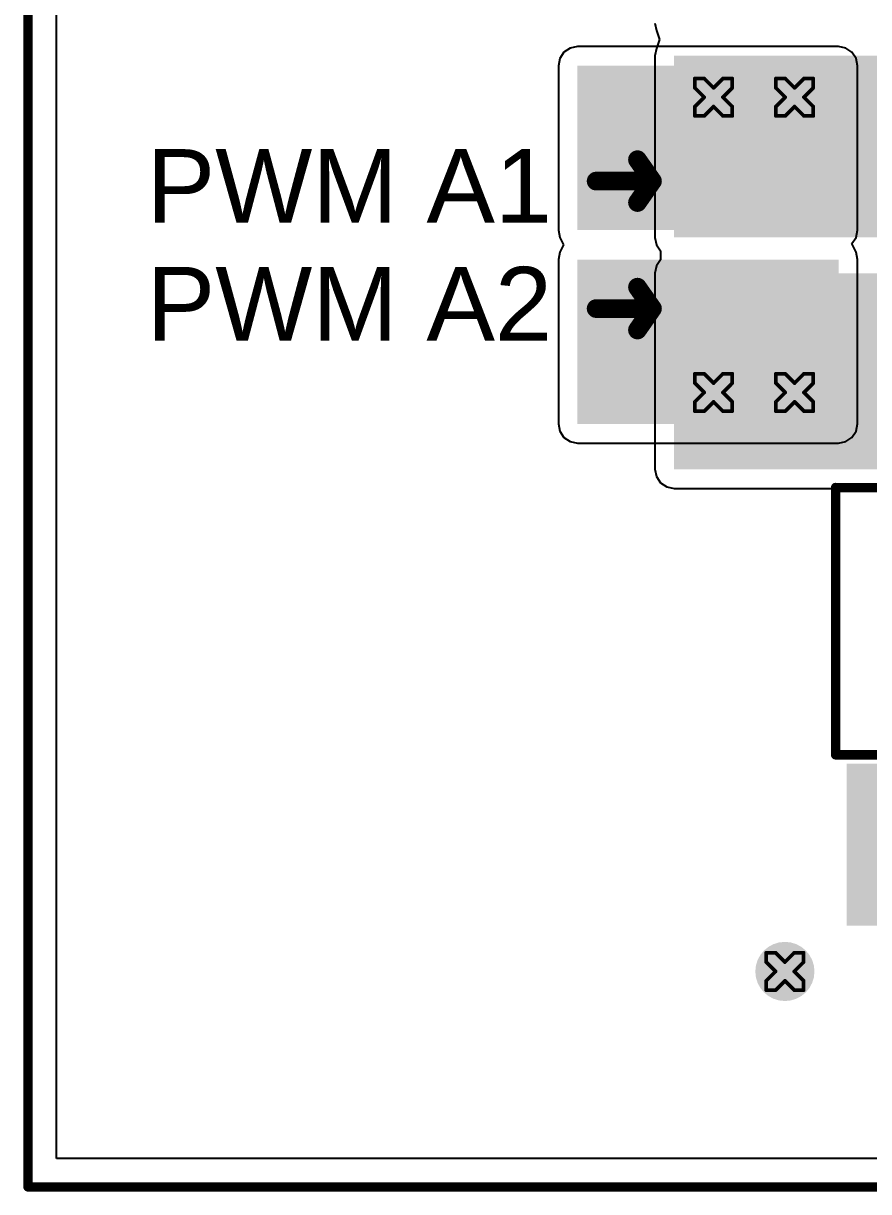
# Model space of a CAD drawing. Header units: inches. Extents: x -1 to 351, y 0 to 83.
# Drawn here: x -0.06 to 11.43, y -0.06 to 15.81 of the extents above; entities that cross this region are included whole.
import ezdxf

# ---------------------------------------------------------------- set-up
doc = ezdxf.new("R2010")
doc.units = ezdxf.units.IN
for name, color, linetype in [('Board Outline', 216, 'Continuous'), ('Bottom Layer', 5, 'Continuous'), ('Bottom Overlay', 54, 'Continuous'), ('Bottom Paste', 16, 'Continuous'), ('Bottom Solder', 6, 'Continuous'), ('Drill Drawing', 1, 'Continuous'), ('Top Layer', 1, 'Continuous'), ('Top Overlay', 2, 'Continuous'), ('Top Solder', 216, 'Continuous'), ('Via Holes', 16, 'Continuous')]:
    doc.layers.add(name, color=color, linetype=linetype)
doc.styles.add('Arial', font='', dxfattribs={"height": 0.2})
doc.styles.get('Arial').set_extended_font_data('Arial')

# ---------------------------------------------------------------- blocks, each defined once
blk = doc.blocks.new('SOT__223_B_46')
at = {"layer": 'Bottom Layer'}
for points in [[(-3.05, 4.05), (-1.55, 4.05), (-1.55, 2.05), (-3.05, 2.05)], [(-0.75, 4.05), (0.75, 4.05), (0.75, 2.05), (-0.75, 2.05)], [(1.55, 4.05), (3.05, 4.05), (3.05, 2.05), (1.55, 2.05)], [(-1.9, -2.05), (1.9, -2.05), (1.9, -4.05), (-1.9, -4.05)]]:
    blk.add_hatch(color=5, dxfattribs=at).paths.add_polyline_path(points)
at = {"layer": 'Bottom Paste'}
for points in [[(-3.05, 4.05), (-1.55, 4.05), (-1.55, 2.05), (-3.05, 2.05)], [(-0.75, 4.05), (0.75, 4.05), (0.75, 2.05), (-0.75, 2.05)], [(1.55, 4.05), (3.05, 4.05), (3.05, 2.05), (1.55, 2.05)], [(-1.9, -2.05), (1.9, -2.05), (1.9, -4.05), (-1.9, -4.05)]]:
    blk.add_hatch(color=16, dxfattribs=at).paths.add_polyline_path(points)
at = {"layer": 'Bottom Solder'}
for points in [[(-3.152, 4.152), (-1.448, 4.152), (-1.448, 1.948), (-3.152, 1.948)], [(-0.852, 4.152), (0.852, 4.152), (0.852, 1.948), (-0.852, 1.948)], [(1.448, 4.152), (3.152, 4.152), (3.152, 1.948), (1.448, 1.948)], [(-2.002, -1.948), (2.002, -1.948), (2.002, -4.152), (-2.002, -4.152)]]:
    blk.add_hatch(color=6, dxfattribs=at).paths.add_polyline_path(points)
at = {"layer": 'Bottom Overlay'}
for points in [[(-3.353, 3.2, 0.2, 0.2, 0), (-3.353, 2.946, 0.2, 0.2, 0)], [(-3.226, 3.073, 0.2, 0.2, 0), (-3.353, 3.2, 0.2, 0.2, 0)], [(-3.226, 3.073, 0.2, 0.2, 0), (-3.353, 2.946, 0.2, 0.2, 0)], [(-3.302, 1.829, 0.127, 0.127, 0), (-3.302, -1.803, 0.127, 0.127, 0)], [(3.302, 1.829, 0.127, 0.127, 0), (-3.302, 1.829, 0.127, 0.127, 0)], [(3.302, 1.829, 0.127, 0.127, 0), (3.302, -1.803, 0.127, 0.127, 0)], [(3.302, -1.803, 0.127, 0.127, 0), (-3.302, -1.803, 0.127, 0.127, 0)]]:
    blk.add_lwpolyline(points, format="xyseb", dxfattribs=at)
for points in [[(-3.403, 3.2, 0.1, 0.1, 1), (-3.303, 3.2, 0.1, 0.1, 1)], [(-3.403, 3.2, 0.1, 0.1, 1), (-3.303, 3.2, 0.1, 0.1, 1)], [(-3.403, 2.946, 0.1, 0.1, 1), (-3.303, 2.946, 0.1, 0.1, 1)], [(-3.403, 2.946, 0.1, 0.1, 1), (-3.303, 2.946, 0.1, 0.1, 1)], [(-3.276, 3.073, 0.1, 0.1, 1), (-3.176, 3.073, 0.1, 0.1, 1)], [(-3.276, 3.073, 0.1, 0.1, 1), (-3.176, 3.073, 0.1, 0.1, 1)], [(-3.334, 1.829, 0.0635, 0.0635, 1), (-3.27, 1.829, 0.0635, 0.0635, 1)], [(-3.334, 1.829, 0.0635, 0.0635, 1), (-3.27, 1.829, 0.0635, 0.0635, 1)], [(3.27, 1.829, 0.0635, 0.0635, 1), (3.334, 1.829, 0.0635, 0.0635, 1)], [(3.27, 1.829, 0.0635, 0.0635, 1), (3.334, 1.829, 0.0635, 0.0635, 1)], [(-3.334, -1.803, 0.0635, 0.0635, 1), (-3.27, -1.803, 0.0635, 0.0635, 1)], [(-3.334, -1.803, 0.0635, 0.0635, 1), (-3.27, -1.803, 0.0635, 0.0635, 1)], [(3.27, -1.803, 0.0635, 0.0635, 1), (3.334, -1.803, 0.0635, 0.0635, 1)], [(3.27, -1.803, 0.0635, 0.0635, 1), (3.334, -1.803, 0.0635, 0.0635, 1)]]:
    blk.add_lwpolyline(points, format="xyseb", close=True, dxfattribs=at)

msp = doc.modelspace()

# ---------------------------------------------------------------- hatches: boundary and pattern name
at = {"layer": 'Bottom Layer'}
for points in [[(8.78, 12.9), (19.859, 12.9), (19.859, 15.37), (8.78, 15.37)], [(8.78, 9.75), (16.178, 9.75), (16.178, 12.414), (8.78, 12.414)]]:
    msp.add_hatch(color=5, dxfattribs=at).paths.add_polyline_path(points)
h = msp.add_hatch(color=5, dxfattribs=at)
edge = h.paths.add_edge_path()
edge.add_arc((9.317, 14.806), 0.3, 0, 360)
h = msp.add_hatch(color=5, dxfattribs=at)
edge = h.paths.add_edge_path()
edge.add_arc((10.418, 14.806), 0.3, 0, 360)
h = msp.add_hatch(color=5, dxfattribs=at)
edge = h.paths.add_edge_path()
edge.add_arc((9.317, 10.794), 0.3, 0, 360)
h = msp.add_hatch(color=5, dxfattribs=at)
edge = h.paths.add_edge_path()
edge.add_arc((10.418, 10.794), 0.3, 0, 360)
h = msp.add_hatch(color=5, dxfattribs=at)
edge = h.paths.add_edge_path()
edge.add_arc((10.287, 2.928), 0.3, 0, 360)
at = {"layer": 'Bottom Solder'}
h = msp.add_hatch(color=6, dxfattribs=at)
edge = h.paths.add_edge_path()
edge.add_arc((9.317, 14.806), 0.402, 0, 360)
h = msp.add_hatch(color=6, dxfattribs=at)
edge = h.paths.add_edge_path()
edge.add_arc((10.418, 14.806), 0.402, 0, 360)
h = msp.add_hatch(color=6, dxfattribs=at)
edge = h.paths.add_edge_path()
edge.add_arc((9.317, 10.794), 0.402, 0, 360)
h = msp.add_hatch(color=6, dxfattribs=at)
edge = h.paths.add_edge_path()
edge.add_arc((10.418, 10.794), 0.402, 0, 360)
h = msp.add_hatch(color=6, dxfattribs=at)
edge = h.paths.add_edge_path()
edge.add_arc((10.287, 2.928), 0.402, 0, 360)
at = {"layer": 'Top Layer'}
for points in [[(7.468, 13), (11.016, 13), (11.016, 15.234), (7.468, 15.234)], [(7.468, 10.366), (11.016, 10.366), (11.016, 12.6), (7.468, 12.6)]]:
    msp.add_hatch(color=1, dxfattribs=at).paths.add_polyline_path(points)
h = msp.add_hatch(color=1, dxfattribs=at)
edge = h.paths.add_edge_path()
edge.add_arc((9.317, 14.806), 0.3, 0, 360)
h = msp.add_hatch(color=1, dxfattribs=at)
edge = h.paths.add_edge_path()
edge.add_arc((10.418, 14.806), 0.3, 0, 360)
h = msp.add_hatch(color=1, dxfattribs=at)
edge = h.paths.add_edge_path()
edge.add_arc((9.317, 10.794), 0.3, 0, 360)
h = msp.add_hatch(color=1, dxfattribs=at)
edge = h.paths.add_edge_path()
edge.add_arc((10.418, 10.794), 0.3, 0, 360)
h = msp.add_hatch(color=1, dxfattribs=at)
edge = h.paths.add_edge_path()
edge.add_arc((10.287, 2.928), 0.3, 0, 360)
at = {"layer": 'Top Solder'}
h = msp.add_hatch(color=216, dxfattribs=at)
edge = h.paths.add_edge_path()
edge.add_arc((9.317, 14.806), 0.402, 0, 360)
h = msp.add_hatch(color=216, dxfattribs=at)
edge = h.paths.add_edge_path()
edge.add_arc((10.418, 14.806), 0.402, 0, 360)
h = msp.add_hatch(color=216, dxfattribs=at)
edge = h.paths.add_edge_path()
edge.add_arc((9.317, 10.794), 0.402, 0, 360)
h = msp.add_hatch(color=216, dxfattribs=at)
edge = h.paths.add_edge_path()
edge.add_arc((10.418, 10.794), 0.402, 0, 360)
h = msp.add_hatch(color=216, dxfattribs=at)
edge = h.paths.add_edge_path()
edge.add_arc((10.287, 2.928), 0.402, 0, 360)
at = {"layer": 'Via Holes'}
h = msp.add_hatch(color=7, dxfattribs=at)
edge = h.paths.add_edge_path()
edge.add_arc((9.317, 14.806), 0.15, 0, 360)
h = msp.add_hatch(color=7, dxfattribs=at)
edge = h.paths.add_edge_path()
edge.add_arc((10.418, 14.806), 0.15, 0, 360)
h = msp.add_hatch(color=7, dxfattribs=at)
edge = h.paths.add_edge_path()
edge.add_arc((9.317, 10.794), 0.15, 0, 360)
h = msp.add_hatch(color=7, dxfattribs=at)
edge = h.paths.add_edge_path()
edge.add_arc((10.418, 10.794), 0.15, 0, 360)
h = msp.add_hatch(color=7, dxfattribs=at)
edge = h.paths.add_edge_path()
edge.add_arc((10.287, 2.928), 0.15, 0, 360)

# ---------------------------------------------------------------- linework, layer by layer
at = {"layer": 'Board Outline'}
for points in [[(0, 0, 0.127, 0.127, 0), (0, 32, 0.127, 0.127, 0)], [(0, 0, 0.127, 0.127, 0), (97.003, 0, 0.127, 0.127, 0)]]:
    msp.add_lwpolyline(points, format="xyseb", dxfattribs=at)
msp.add_lwpolyline([(-0.032, 0, 0.0635, 0.0635, 1), (0.032, 0, 0.0635, 0.0635, 1)], format="xyseb", close=True, dxfattribs=at)
msp.add_lwpolyline([(-0.032, 0, 0.0635, 0.0635, 1), (0.032, 0, 0.0635, 0.0635, 1)], format="xyseb", close=True, dxfattribs=at)
at = {"layer": 'Bottom Layer'}
for p, q in [((0.388, 0.388), (0.388, 28.202)), ((8.521, 15.812), (8.541, 15.713)), ((8.541, 15.713), (8.584, 15.591)), ((8.584, 15.591), (8.541, 15.469)), ((8.541, 15.469), (8.521, 15.37)), ((8.521, 15.37), (8.521, 12.9)), ((8.521, 12.9), (8.541, 12.801)), ((8.541, 12.801), (8.597, 12.717)), ((8.597, 12.717), (8.597, 12.597)), ((8.597, 12.597), (8.541, 12.513)), ((8.541, 12.513), (8.521, 12.414)), ((8.521, 12.414), (8.521, 9.75)), ((8.521, 9.75), (8.541, 9.651)), ((8.541, 9.651), (8.597, 9.567)), ((8.597, 9.567), (8.681, 9.511)), ((8.681, 9.511), (8.78, 9.491)), ((8.78, 9.491), (13.269, 9.491)), ((92.262, 0.388), (0.388, 0.388))]:
    msp.add_line(p, q, dxfattribs=at)
at = {"layer": 'Drill Drawing'}
for points in [[(9.063, 14.933, 0.0508, 0.0508, 0), (9.063, 15.06, 0.0508, 0.0508, 0)], [(9.063, 15.06, 0.0508, 0.0508, 0), (9.19, 15.06, 0.0508, 0.0508, 0)], [(9.19, 15.06, 0.0508, 0.0508, 0), (9.317, 14.933, 0.0508, 0.0508, 0)], [(9.317, 14.933, 0.0508, 0.0508, 0), (9.444, 15.06, 0.0508, 0.0508, 0)], [(9.444, 15.06, 0.0508, 0.0508, 0), (9.571, 15.06, 0.0508, 0.0508, 0)], [(9.571, 14.933, 0.0508, 0.0508, 0), (9.571, 15.06, 0.0508, 0.0508, 0)], [(10.164, 14.933, 0.0508, 0.0508, 0), (10.164, 15.06, 0.0508, 0.0508, 0)], [(10.164, 15.06, 0.0508, 0.0508, 0), (10.291, 15.06, 0.0508, 0.0508, 0)], [(10.291, 15.06, 0.0508, 0.0508, 0), (10.418, 14.933, 0.0508, 0.0508, 0)], [(10.418, 14.933, 0.0508, 0.0508, 0), (10.545, 15.06, 0.0508, 0.0508, 0)], [(10.545, 15.06, 0.0508, 0.0508, 0), (10.672, 15.06, 0.0508, 0.0508, 0)], [(10.672, 14.933, 0.0508, 0.0508, 0), (10.672, 15.06, 0.0508, 0.0508, 0)], [(9.063, 14.933, 0.0508, 0.0508, 0), (9.19, 14.806, 0.0508, 0.0508, 0)], [(9.444, 14.806, 0.0508, 0.0508, 0), (9.571, 14.933, 0.0508, 0.0508, 0)], [(10.164, 14.933, 0.0508, 0.0508, 0), (10.291, 14.806, 0.0508, 0.0508, 0)], [(10.545, 14.806, 0.0508, 0.0508, 0), (10.672, 14.933, 0.0508, 0.0508, 0)], [(9.063, 14.679, 0.0508, 0.0508, 0), (9.19, 14.806, 0.0508, 0.0508, 0)], [(9.444, 14.806, 0.0508, 0.0508, 0), (9.571, 14.679, 0.0508, 0.0508, 0)], [(10.164, 14.679, 0.0508, 0.0508, 0), (10.291, 14.806, 0.0508, 0.0508, 0)], [(10.545, 14.806, 0.0508, 0.0508, 0), (10.672, 14.679, 0.0508, 0.0508, 0)], [(9.063, 14.552, 0.0508, 0.0508, 0), (9.063, 14.679, 0.0508, 0.0508, 0)], [(9.19, 14.552, 0.0508, 0.0508, 0), (9.317, 14.679, 0.0508, 0.0508, 0)], [(9.317, 14.679, 0.0508, 0.0508, 0), (9.444, 14.552, 0.0508, 0.0508, 0)], [(9.571, 14.552, 0.0508, 0.0508, 0), (9.571, 14.679, 0.0508, 0.0508, 0)], [(10.164, 14.552, 0.0508, 0.0508, 0), (10.164, 14.679, 0.0508, 0.0508, 0)], [(10.291, 14.552, 0.0508, 0.0508, 0), (10.418, 14.679, 0.0508, 0.0508, 0)], [(10.418, 14.679, 0.0508, 0.0508, 0), (10.545, 14.552, 0.0508, 0.0508, 0)], [(10.672, 14.552, 0.0508, 0.0508, 0), (10.672, 14.679, 0.0508, 0.0508, 0)], [(9.063, 14.552, 0.0508, 0.0508, 0), (9.19, 14.552, 0.0508, 0.0508, 0)], [(9.444, 14.552, 0.0508, 0.0508, 0), (9.571, 14.552, 0.0508, 0.0508, 0)], [(10.164, 14.552, 0.0508, 0.0508, 0), (10.291, 14.552, 0.0508, 0.0508, 0)], [(10.545, 14.552, 0.0508, 0.0508, 0), (10.672, 14.552, 0.0508, 0.0508, 0)], [(9.063, 10.921, 0.0508, 0.0508, 0), (9.063, 11.048, 0.0508, 0.0508, 0)], [(9.063, 11.048, 0.0508, 0.0508, 0), (9.19, 11.048, 0.0508, 0.0508, 0)], [(9.19, 11.048, 0.0508, 0.0508, 0), (9.317, 10.921, 0.0508, 0.0508, 0)], [(9.317, 10.921, 0.0508, 0.0508, 0), (9.444, 11.048, 0.0508, 0.0508, 0)], [(9.444, 11.048, 0.0508, 0.0508, 0), (9.571, 11.048, 0.0508, 0.0508, 0)], [(9.571, 10.921, 0.0508, 0.0508, 0), (9.571, 11.048, 0.0508, 0.0508, 0)], [(10.164, 10.921, 0.0508, 0.0508, 0), (10.164, 11.048, 0.0508, 0.0508, 0)], [(10.164, 11.048, 0.0508, 0.0508, 0), (10.291, 11.048, 0.0508, 0.0508, 0)], [(10.291, 11.048, 0.0508, 0.0508, 0), (10.418, 10.921, 0.0508, 0.0508, 0)], [(10.418, 10.921, 0.0508, 0.0508, 0), (10.545, 11.048, 0.0508, 0.0508, 0)], [(10.545, 11.048, 0.0508, 0.0508, 0), (10.672, 11.048, 0.0508, 0.0508, 0)], [(10.672, 10.921, 0.0508, 0.0508, 0), (10.672, 11.048, 0.0508, 0.0508, 0)], [(9.063, 10.921, 0.0508, 0.0508, 0), (9.19, 10.794, 0.0508, 0.0508, 0)], [(9.063, 10.667, 0.0508, 0.0508, 0), (9.19, 10.794, 0.0508, 0.0508, 0)], [(9.444, 10.794, 0.0508, 0.0508, 0), (9.571, 10.921, 0.0508, 0.0508, 0)], [(9.444, 10.794, 0.0508, 0.0508, 0), (9.571, 10.667, 0.0508, 0.0508, 0)], [(10.164, 10.921, 0.0508, 0.0508, 0), (10.291, 10.794, 0.0508, 0.0508, 0)], [(10.164, 10.667, 0.0508, 0.0508, 0), (10.291, 10.794, 0.0508, 0.0508, 0)], [(10.545, 10.794, 0.0508, 0.0508, 0), (10.672, 10.921, 0.0508, 0.0508, 0)], [(10.545, 10.794, 0.0508, 0.0508, 0), (10.672, 10.667, 0.0508, 0.0508, 0)], [(9.063, 10.54, 0.0508, 0.0508, 0), (9.063, 10.667, 0.0508, 0.0508, 0)], [(9.19, 10.54, 0.0508, 0.0508, 0), (9.317, 10.667, 0.0508, 0.0508, 0)], [(9.317, 10.667, 0.0508, 0.0508, 0), (9.444, 10.54, 0.0508, 0.0508, 0)], [(9.571, 10.54, 0.0508, 0.0508, 0), (9.571, 10.667, 0.0508, 0.0508, 0)], [(10.164, 10.54, 0.0508, 0.0508, 0), (10.164, 10.667, 0.0508, 0.0508, 0)], [(10.291, 10.54, 0.0508, 0.0508, 0), (10.418, 10.667, 0.0508, 0.0508, 0)], [(10.418, 10.667, 0.0508, 0.0508, 0), (10.545, 10.54, 0.0508, 0.0508, 0)], [(10.672, 10.54, 0.0508, 0.0508, 0), (10.672, 10.667, 0.0508, 0.0508, 0)], [(9.063, 10.54, 0.0508, 0.0508, 0), (9.19, 10.54, 0.0508, 0.0508, 0)], [(9.444, 10.54, 0.0508, 0.0508, 0), (9.571, 10.54, 0.0508, 0.0508, 0)], [(10.164, 10.54, 0.0508, 0.0508, 0), (10.291, 10.54, 0.0508, 0.0508, 0)], [(10.545, 10.54, 0.0508, 0.0508, 0), (10.672, 10.54, 0.0508, 0.0508, 0)], [(10.033, 3.055, 0.0508, 0.0508, 0), (10.033, 3.182, 0.0508, 0.0508, 0)], [(10.033, 3.182, 0.0508, 0.0508, 0), (10.16, 3.182, 0.0508, 0.0508, 0)], [(10.16, 3.182, 0.0508, 0.0508, 0), (10.287, 3.055, 0.0508, 0.0508, 0)], [(10.287, 3.055, 0.0508, 0.0508, 0), (10.414, 3.182, 0.0508, 0.0508, 0)], [(10.414, 3.182, 0.0508, 0.0508, 0), (10.541, 3.182, 0.0508, 0.0508, 0)], [(10.541, 3.055, 0.0508, 0.0508, 0), (10.541, 3.182, 0.0508, 0.0508, 0)], [(10.033, 3.055, 0.0508, 0.0508, 0), (10.16, 2.928, 0.0508, 0.0508, 0)], [(10.414, 2.928, 0.0508, 0.0508, 0), (10.541, 3.055, 0.0508, 0.0508, 0)], [(10.033, 2.801, 0.0508, 0.0508, 0), (10.16, 2.928, 0.0508, 0.0508, 0)], [(10.414, 2.928, 0.0508, 0.0508, 0), (10.541, 2.801, 0.0508, 0.0508, 0)], [(10.033, 2.674, 0.0508, 0.0508, 0), (10.033, 2.801, 0.0508, 0.0508, 0)], [(10.033, 2.674, 0.0508, 0.0508, 0), (10.16, 2.674, 0.0508, 0.0508, 0)], [(10.16, 2.674, 0.0508, 0.0508, 0), (10.287, 2.801, 0.0508, 0.0508, 0)], [(10.287, 2.801, 0.0508, 0.0508, 0), (10.414, 2.674, 0.0508, 0.0508, 0)], [(10.414, 2.674, 0.0508, 0.0508, 0), (10.541, 2.674, 0.0508, 0.0508, 0)], [(10.541, 2.674, 0.0508, 0.0508, 0), (10.541, 2.801, 0.0508, 0.0508, 0)]]:
    msp.add_lwpolyline(points, format="xyseb", dxfattribs=at)
for points in [[(9.05, 15.06, 0.0254, 0.0254, 1), (9.076, 15.06, 0.0254, 0.0254, 1)], [(9.05, 15.06, 0.0254, 0.0254, 1), (9.076, 15.06, 0.0254, 0.0254, 1)], [(9.177, 15.06, 0.0254, 0.0254, 1), (9.203, 15.06, 0.0254, 0.0254, 1)], [(9.177, 15.06, 0.0254, 0.0254, 1), (9.203, 15.06, 0.0254, 0.0254, 1)], [(9.431, 15.06, 0.0254, 0.0254, 1), (9.457, 15.06, 0.0254, 0.0254, 1)], [(9.431, 15.06, 0.0254, 0.0254, 1), (9.457, 15.06, 0.0254, 0.0254, 1)], [(9.558, 15.06, 0.0254, 0.0254, 1), (9.584, 15.06, 0.0254, 0.0254, 1)], [(9.558, 15.06, 0.0254, 0.0254, 1), (9.584, 15.06, 0.0254, 0.0254, 1)], [(10.151, 15.06, 0.0254, 0.0254, 1), (10.177, 15.06, 0.0254, 0.0254, 1)], [(10.151, 15.06, 0.0254, 0.0254, 1), (10.177, 15.06, 0.0254, 0.0254, 1)], [(10.278, 15.06, 0.0254, 0.0254, 1), (10.304, 15.06, 0.0254, 0.0254, 1)], [(10.278, 15.06, 0.0254, 0.0254, 1), (10.304, 15.06, 0.0254, 0.0254, 1)], [(10.532, 15.06, 0.0254, 0.0254, 1), (10.558, 15.06, 0.0254, 0.0254, 1)], [(10.532, 15.06, 0.0254, 0.0254, 1), (10.558, 15.06, 0.0254, 0.0254, 1)], [(10.659, 15.06, 0.0254, 0.0254, 1), (10.685, 15.06, 0.0254, 0.0254, 1)], [(10.659, 15.06, 0.0254, 0.0254, 1), (10.685, 15.06, 0.0254, 0.0254, 1)], [(9.05, 14.933, 0.0254, 0.0254, 1), (9.076, 14.933, 0.0254, 0.0254, 1)], [(9.05, 14.933, 0.0254, 0.0254, 1), (9.076, 14.933, 0.0254, 0.0254, 1)], [(9.304, 14.933, 0.0254, 0.0254, 1), (9.33, 14.933, 0.0254, 0.0254, 1)], [(9.304, 14.933, 0.0254, 0.0254, 1), (9.33, 14.933, 0.0254, 0.0254, 1)], [(9.558, 14.933, 0.0254, 0.0254, 1), (9.584, 14.933, 0.0254, 0.0254, 1)], [(9.558, 14.933, 0.0254, 0.0254, 1), (9.584, 14.933, 0.0254, 0.0254, 1)], [(10.151, 14.933, 0.0254, 0.0254, 1), (10.177, 14.933, 0.0254, 0.0254, 1)], [(10.151, 14.933, 0.0254, 0.0254, 1), (10.177, 14.933, 0.0254, 0.0254, 1)], [(10.405, 14.933, 0.0254, 0.0254, 1), (10.431, 14.933, 0.0254, 0.0254, 1)], [(10.405, 14.933, 0.0254, 0.0254, 1), (10.431, 14.933, 0.0254, 0.0254, 1)], [(10.659, 14.933, 0.0254, 0.0254, 1), (10.685, 14.933, 0.0254, 0.0254, 1)], [(10.659, 14.933, 0.0254, 0.0254, 1), (10.685, 14.933, 0.0254, 0.0254, 1)], [(9.177, 14.806, 0.0254, 0.0254, 1), (9.203, 14.806, 0.0254, 0.0254, 1)], [(9.177, 14.806, 0.0254, 0.0254, 1), (9.203, 14.806, 0.0254, 0.0254, 1)], [(9.431, 14.806, 0.0254, 0.0254, 1), (9.457, 14.806, 0.0254, 0.0254, 1)], [(9.431, 14.806, 0.0254, 0.0254, 1), (9.457, 14.806, 0.0254, 0.0254, 1)], [(10.278, 14.806, 0.0254, 0.0254, 1), (10.304, 14.806, 0.0254, 0.0254, 1)], [(10.278, 14.806, 0.0254, 0.0254, 1), (10.304, 14.806, 0.0254, 0.0254, 1)], [(10.532, 14.806, 0.0254, 0.0254, 1), (10.558, 14.806, 0.0254, 0.0254, 1)], [(10.532, 14.806, 0.0254, 0.0254, 1), (10.558, 14.806, 0.0254, 0.0254, 1)], [(9.05, 14.679, 0.0254, 0.0254, 1), (9.076, 14.679, 0.0254, 0.0254, 1)], [(9.05, 14.679, 0.0254, 0.0254, 1), (9.076, 14.679, 0.0254, 0.0254, 1)], [(9.304, 14.679, 0.0254, 0.0254, 1), (9.33, 14.679, 0.0254, 0.0254, 1)], [(9.304, 14.679, 0.0254, 0.0254, 1), (9.33, 14.679, 0.0254, 0.0254, 1)], [(9.558, 14.679, 0.0254, 0.0254, 1), (9.584, 14.679, 0.0254, 0.0254, 1)], [(9.558, 14.679, 0.0254, 0.0254, 1), (9.584, 14.679, 0.0254, 0.0254, 1)], [(10.151, 14.679, 0.0254, 0.0254, 1), (10.177, 14.679, 0.0254, 0.0254, 1)], [(10.151, 14.679, 0.0254, 0.0254, 1), (10.177, 14.679, 0.0254, 0.0254, 1)], [(10.405, 14.679, 0.0254, 0.0254, 1), (10.431, 14.679, 0.0254, 0.0254, 1)], [(10.405, 14.679, 0.0254, 0.0254, 1), (10.431, 14.679, 0.0254, 0.0254, 1)], [(10.659, 14.679, 0.0254, 0.0254, 1), (10.685, 14.679, 0.0254, 0.0254, 1)], [(10.659, 14.679, 0.0254, 0.0254, 1), (10.685, 14.679, 0.0254, 0.0254, 1)], [(9.05, 14.552, 0.0254, 0.0254, 1), (9.076, 14.552, 0.0254, 0.0254, 1)], [(9.05, 14.552, 0.0254, 0.0254, 1), (9.076, 14.552, 0.0254, 0.0254, 1)], [(9.177, 14.552, 0.0254, 0.0254, 1), (9.203, 14.552, 0.0254, 0.0254, 1)], [(9.177, 14.552, 0.0254, 0.0254, 1), (9.203, 14.552, 0.0254, 0.0254, 1)], [(9.431, 14.552, 0.0254, 0.0254, 1), (9.457, 14.552, 0.0254, 0.0254, 1)], [(9.431, 14.552, 0.0254, 0.0254, 1), (9.457, 14.552, 0.0254, 0.0254, 1)], [(9.558, 14.552, 0.0254, 0.0254, 1), (9.584, 14.552, 0.0254, 0.0254, 1)], [(9.558, 14.552, 0.0254, 0.0254, 1), (9.584, 14.552, 0.0254, 0.0254, 1)], [(10.151, 14.552, 0.0254, 0.0254, 1), (10.177, 14.552, 0.0254, 0.0254, 1)], [(10.151, 14.552, 0.0254, 0.0254, 1), (10.177, 14.552, 0.0254, 0.0254, 1)], [(10.278, 14.552, 0.0254, 0.0254, 1), (10.304, 14.552, 0.0254, 0.0254, 1)], [(10.278, 14.552, 0.0254, 0.0254, 1), (10.304, 14.552, 0.0254, 0.0254, 1)], [(10.532, 14.552, 0.0254, 0.0254, 1), (10.558, 14.552, 0.0254, 0.0254, 1)], [(10.532, 14.552, 0.0254, 0.0254, 1), (10.558, 14.552, 0.0254, 0.0254, 1)], [(10.659, 14.552, 0.0254, 0.0254, 1), (10.685, 14.552, 0.0254, 0.0254, 1)], [(10.659, 14.552, 0.0254, 0.0254, 1), (10.685, 14.552, 0.0254, 0.0254, 1)], [(9.05, 11.048, 0.0254, 0.0254, 1), (9.076, 11.048, 0.0254, 0.0254, 1)], [(9.05, 11.048, 0.0254, 0.0254, 1), (9.076, 11.048, 0.0254, 0.0254, 1)], [(9.177, 11.048, 0.0254, 0.0254, 1), (9.203, 11.048, 0.0254, 0.0254, 1)], [(9.177, 11.048, 0.0254, 0.0254, 1), (9.203, 11.048, 0.0254, 0.0254, 1)], [(9.431, 11.048, 0.0254, 0.0254, 1), (9.457, 11.048, 0.0254, 0.0254, 1)], [(9.431, 11.048, 0.0254, 0.0254, 1), (9.457, 11.048, 0.0254, 0.0254, 1)], [(9.558, 11.048, 0.0254, 0.0254, 1), (9.584, 11.048, 0.0254, 0.0254, 1)], [(9.558, 11.048, 0.0254, 0.0254, 1), (9.584, 11.048, 0.0254, 0.0254, 1)], [(10.151, 11.048, 0.0254, 0.0254, 1), (10.177, 11.048, 0.0254, 0.0254, 1)], [(10.151, 11.048, 0.0254, 0.0254, 1), (10.177, 11.048, 0.0254, 0.0254, 1)], [(10.278, 11.048, 0.0254, 0.0254, 1), (10.304, 11.048, 0.0254, 0.0254, 1)], [(10.278, 11.048, 0.0254, 0.0254, 1), (10.304, 11.048, 0.0254, 0.0254, 1)], [(10.532, 11.048, 0.0254, 0.0254, 1), (10.558, 11.048, 0.0254, 0.0254, 1)], [(10.532, 11.048, 0.0254, 0.0254, 1), (10.558, 11.048, 0.0254, 0.0254, 1)], [(10.659, 11.048, 0.0254, 0.0254, 1), (10.685, 11.048, 0.0254, 0.0254, 1)], [(10.659, 11.048, 0.0254, 0.0254, 1), (10.685, 11.048, 0.0254, 0.0254, 1)], [(9.05, 10.921, 0.0254, 0.0254, 1), (9.076, 10.921, 0.0254, 0.0254, 1)], [(9.05, 10.921, 0.0254, 0.0254, 1), (9.076, 10.921, 0.0254, 0.0254, 1)], [(9.177, 10.794, 0.0254, 0.0254, 1), (9.203, 10.794, 0.0254, 0.0254, 1)], [(9.177, 10.794, 0.0254, 0.0254, 1), (9.203, 10.794, 0.0254, 0.0254, 1)], [(9.304, 10.921, 0.0254, 0.0254, 1), (9.33, 10.921, 0.0254, 0.0254, 1)], [(9.304, 10.921, 0.0254, 0.0254, 1), (9.33, 10.921, 0.0254, 0.0254, 1)], [(9.431, 10.794, 0.0254, 0.0254, 1), (9.457, 10.794, 0.0254, 0.0254, 1)], [(9.431, 10.794, 0.0254, 0.0254, 1), (9.457, 10.794, 0.0254, 0.0254, 1)], [(9.558, 10.921, 0.0254, 0.0254, 1), (9.584, 10.921, 0.0254, 0.0254, 1)], [(9.558, 10.921, 0.0254, 0.0254, 1), (9.584, 10.921, 0.0254, 0.0254, 1)], [(10.151, 10.921, 0.0254, 0.0254, 1), (10.177, 10.921, 0.0254, 0.0254, 1)], [(10.151, 10.921, 0.0254, 0.0254, 1), (10.177, 10.921, 0.0254, 0.0254, 1)], [(10.278, 10.794, 0.0254, 0.0254, 1), (10.304, 10.794, 0.0254, 0.0254, 1)], [(10.278, 10.794, 0.0254, 0.0254, 1), (10.304, 10.794, 0.0254, 0.0254, 1)], [(10.405, 10.921, 0.0254, 0.0254, 1), (10.431, 10.921, 0.0254, 0.0254, 1)], [(10.405, 10.921, 0.0254, 0.0254, 1), (10.431, 10.921, 0.0254, 0.0254, 1)], [(10.532, 10.794, 0.0254, 0.0254, 1), (10.558, 10.794, 0.0254, 0.0254, 1)], [(10.532, 10.794, 0.0254, 0.0254, 1), (10.558, 10.794, 0.0254, 0.0254, 1)], [(10.659, 10.921, 0.0254, 0.0254, 1), (10.685, 10.921, 0.0254, 0.0254, 1)], [(10.659, 10.921, 0.0254, 0.0254, 1), (10.685, 10.921, 0.0254, 0.0254, 1)], [(9.05, 10.667, 0.0254, 0.0254, 1), (9.076, 10.667, 0.0254, 0.0254, 1)], [(9.05, 10.667, 0.0254, 0.0254, 1), (9.076, 10.667, 0.0254, 0.0254, 1)], [(9.304, 10.667, 0.0254, 0.0254, 1), (9.33, 10.667, 0.0254, 0.0254, 1)], [(9.304, 10.667, 0.0254, 0.0254, 1), (9.33, 10.667, 0.0254, 0.0254, 1)], [(9.558, 10.667, 0.0254, 0.0254, 1), (9.584, 10.667, 0.0254, 0.0254, 1)], [(9.558, 10.667, 0.0254, 0.0254, 1), (9.584, 10.667, 0.0254, 0.0254, 1)], [(10.151, 10.667, 0.0254, 0.0254, 1), (10.177, 10.667, 0.0254, 0.0254, 1)], [(10.151, 10.667, 0.0254, 0.0254, 1), (10.177, 10.667, 0.0254, 0.0254, 1)], [(10.405, 10.667, 0.0254, 0.0254, 1), (10.431, 10.667, 0.0254, 0.0254, 1)], [(10.405, 10.667, 0.0254, 0.0254, 1), (10.431, 10.667, 0.0254, 0.0254, 1)], [(10.659, 10.667, 0.0254, 0.0254, 1), (10.685, 10.667, 0.0254, 0.0254, 1)], [(10.659, 10.667, 0.0254, 0.0254, 1), (10.685, 10.667, 0.0254, 0.0254, 1)], [(9.05, 10.54, 0.0254, 0.0254, 1), (9.076, 10.54, 0.0254, 0.0254, 1)], [(9.05, 10.54, 0.0254, 0.0254, 1), (9.076, 10.54, 0.0254, 0.0254, 1)], [(9.177, 10.54, 0.0254, 0.0254, 1), (9.203, 10.54, 0.0254, 0.0254, 1)], [(9.177, 10.54, 0.0254, 0.0254, 1), (9.203, 10.54, 0.0254, 0.0254, 1)], [(9.431, 10.54, 0.0254, 0.0254, 1), (9.457, 10.54, 0.0254, 0.0254, 1)], [(9.431, 10.54, 0.0254, 0.0254, 1), (9.457, 10.54, 0.0254, 0.0254, 1)], [(9.558, 10.54, 0.0254, 0.0254, 1), (9.584, 10.54, 0.0254, 0.0254, 1)], [(9.558, 10.54, 0.0254, 0.0254, 1), (9.584, 10.54, 0.0254, 0.0254, 1)], [(10.151, 10.54, 0.0254, 0.0254, 1), (10.177, 10.54, 0.0254, 0.0254, 1)], [(10.151, 10.54, 0.0254, 0.0254, 1), (10.177, 10.54, 0.0254, 0.0254, 1)], [(10.278, 10.54, 0.0254, 0.0254, 1), (10.304, 10.54, 0.0254, 0.0254, 1)], [(10.278, 10.54, 0.0254, 0.0254, 1), (10.304, 10.54, 0.0254, 0.0254, 1)], [(10.532, 10.54, 0.0254, 0.0254, 1), (10.558, 10.54, 0.0254, 0.0254, 1)], [(10.532, 10.54, 0.0254, 0.0254, 1), (10.558, 10.54, 0.0254, 0.0254, 1)], [(10.659, 10.54, 0.0254, 0.0254, 1), (10.685, 10.54, 0.0254, 0.0254, 1)], [(10.659, 10.54, 0.0254, 0.0254, 1), (10.685, 10.54, 0.0254, 0.0254, 1)], [(10.02, 3.182, 0.0254, 0.0254, 1), (10.046, 3.182, 0.0254, 0.0254, 1)], [(10.02, 3.182, 0.0254, 0.0254, 1), (10.046, 3.182, 0.0254, 0.0254, 1)], [(10.147, 3.182, 0.0254, 0.0254, 1), (10.173, 3.182, 0.0254, 0.0254, 1)], [(10.147, 3.182, 0.0254, 0.0254, 1), (10.173, 3.182, 0.0254, 0.0254, 1)], [(10.401, 3.182, 0.0254, 0.0254, 1), (10.427, 3.182, 0.0254, 0.0254, 1)], [(10.401, 3.182, 0.0254, 0.0254, 1), (10.427, 3.182, 0.0254, 0.0254, 1)], [(10.528, 3.182, 0.0254, 0.0254, 1), (10.554, 3.182, 0.0254, 0.0254, 1)], [(10.528, 3.182, 0.0254, 0.0254, 1), (10.554, 3.182, 0.0254, 0.0254, 1)], [(10.02, 3.055, 0.0254, 0.0254, 1), (10.046, 3.055, 0.0254, 0.0254, 1)], [(10.02, 3.055, 0.0254, 0.0254, 1), (10.046, 3.055, 0.0254, 0.0254, 1)], [(10.274, 3.055, 0.0254, 0.0254, 1), (10.3, 3.055, 0.0254, 0.0254, 1)], [(10.274, 3.055, 0.0254, 0.0254, 1), (10.3, 3.055, 0.0254, 0.0254, 1)], [(10.528, 3.055, 0.0254, 0.0254, 1), (10.554, 3.055, 0.0254, 0.0254, 1)], [(10.528, 3.055, 0.0254, 0.0254, 1), (10.554, 3.055, 0.0254, 0.0254, 1)], [(10.147, 2.928, 0.0254, 0.0254, 1), (10.173, 2.928, 0.0254, 0.0254, 1)], [(10.147, 2.928, 0.0254, 0.0254, 1), (10.173, 2.928, 0.0254, 0.0254, 1)], [(10.401, 2.928, 0.0254, 0.0254, 1), (10.427, 2.928, 0.0254, 0.0254, 1)], [(10.401, 2.928, 0.0254, 0.0254, 1), (10.427, 2.928, 0.0254, 0.0254, 1)], [(10.02, 2.801, 0.0254, 0.0254, 1), (10.046, 2.801, 0.0254, 0.0254, 1)], [(10.02, 2.801, 0.0254, 0.0254, 1), (10.046, 2.801, 0.0254, 0.0254, 1)], [(10.02, 2.674, 0.0254, 0.0254, 1), (10.046, 2.674, 0.0254, 0.0254, 1)], [(10.02, 2.674, 0.0254, 0.0254, 1), (10.046, 2.674, 0.0254, 0.0254, 1)], [(10.147, 2.674, 0.0254, 0.0254, 1), (10.173, 2.674, 0.0254, 0.0254, 1)], [(10.147, 2.674, 0.0254, 0.0254, 1), (10.173, 2.674, 0.0254, 0.0254, 1)], [(10.274, 2.801, 0.0254, 0.0254, 1), (10.3, 2.801, 0.0254, 0.0254, 1)], [(10.274, 2.801, 0.0254, 0.0254, 1), (10.3, 2.801, 0.0254, 0.0254, 1)], [(10.401, 2.674, 0.0254, 0.0254, 1), (10.427, 2.674, 0.0254, 0.0254, 1)], [(10.401, 2.674, 0.0254, 0.0254, 1), (10.427, 2.674, 0.0254, 0.0254, 1)], [(10.528, 2.801, 0.0254, 0.0254, 1), (10.554, 2.801, 0.0254, 0.0254, 1)], [(10.528, 2.801, 0.0254, 0.0254, 1), (10.554, 2.801, 0.0254, 0.0254, 1)], [(10.528, 2.674, 0.0254, 0.0254, 1), (10.554, 2.674, 0.0254, 0.0254, 1)], [(10.528, 2.674, 0.0254, 0.0254, 1), (10.554, 2.674, 0.0254, 0.0254, 1)]]:
    msp.add_lwpolyline(points, format="xyseb", close=True, dxfattribs=at)
at = {"layer": 'Top Layer'}
for p, q in [((0.388, 0.388), (0.388, 28.345)), ((7.284, 15.417), (7.228, 15.333)), ((7.368, 15.473), (7.284, 15.417)), ((7.468, 15.493), (7.368, 15.473)), ((11.016, 15.493), (7.468, 15.493)), ((11.115, 15.473), (11.016, 15.493)), ((11.199, 15.417), (11.115, 15.473)), ((11.255, 15.333), (11.199, 15.417)), ((7.228, 15.333), (7.209, 15.234)), ((11.275, 15.234), (11.255, 15.333)), ((7.209, 15.234), (7.209, 13)), ((11.275, 13), (11.275, 15.234)), ((7.209, 13), (7.228, 12.901)), ((7.228, 12.901), (7.276, 12.8)), ((11.199, 12.817), (11.255, 12.901)), ((11.255, 12.901), (11.275, 13)), ((7.228, 12.699), (7.209, 12.6)), ((7.276, 12.8), (7.228, 12.699)), ((11.255, 12.699), (11.199, 12.817)), ((11.275, 12.6), (11.255, 12.699)), ((7.209, 12.6), (7.209, 10.366)), ((11.275, 10.366), (11.275, 12.6)), ((7.209, 10.366), (7.228, 10.267)), ((11.255, 10.267), (11.275, 10.366)), ((7.228, 10.267), (7.284, 10.183)), ((7.284, 10.183), (7.368, 10.127)), ((11.115, 10.127), (11.199, 10.183)), ((11.199, 10.183), (11.255, 10.267)), ((7.368, 10.127), (7.468, 10.107)), ((7.468, 10.107), (11.016, 10.107)), ((11.016, 10.107), (11.115, 10.127)), ((92.207, 0.388), (0.388, 0.388))]:
    msp.add_line(p, q, dxfattribs=at)
at = {"layer": 'Top Overlay'}
for points in [[(8.283, 13.957, 0.254, 0.254, 0), (8.487, 13.666, 0.254, 0.254, 0)], [(7.722, 13.666, 0.254, 0.254, 0), (8.487, 13.666, 0.254, 0.254, 0)], [(8.283, 13.375, 0.254, 0.254, 0), (8.487, 13.666, 0.254, 0.254, 0)], [(8.283, 12.225, 0.254, 0.254, 0), (8.487, 11.934, 0.254, 0.254, 0)], [(7.722, 11.934, 0.254, 0.254, 0), (8.487, 11.934, 0.254, 0.254, 0)], [(8.283, 11.643, 0.254, 0.254, 0), (8.487, 11.934, 0.254, 0.254, 0)]]:
    msp.add_lwpolyline(points, format="xyseb", dxfattribs=at)
for points in [[(8.22, 13.957, 0.127, 0.127, 1), (8.347, 13.957, 0.127, 0.127, 1)], [(7.658, 13.666, 0.127, 0.127, 1), (7.785, 13.666, 0.127, 0.127, 1)], [(8.424, 13.666, 0.127, 0.127, 1), (8.551, 13.666, 0.127, 0.127, 1)], [(8.424, 13.666, 0.127, 0.127, 1), (8.551, 13.666, 0.127, 0.127, 1)], [(8.424, 13.666, 0.127, 0.127, 1), (8.551, 13.666, 0.127, 0.127, 1)], [(8.22, 13.375, 0.127, 0.127, 1), (8.347, 13.375, 0.127, 0.127, 1)], [(8.22, 12.225, 0.127, 0.127, 1), (8.347, 12.225, 0.127, 0.127, 1)], [(7.658, 11.934, 0.127, 0.127, 1), (7.785, 11.934, 0.127, 0.127, 1)], [(8.424, 11.934, 0.127, 0.127, 1), (8.551, 11.934, 0.127, 0.127, 1)], [(8.424, 11.934, 0.127, 0.127, 1), (8.551, 11.934, 0.127, 0.127, 1)], [(8.424, 11.934, 0.127, 0.127, 1), (8.551, 11.934, 0.127, 0.127, 1)], [(8.22, 11.643, 0.127, 0.127, 1), (8.347, 11.643, 0.127, 0.127, 1)]]:
    msp.add_lwpolyline(points, format="xyseb", close=True, dxfattribs=at)

# ---------------------------------------------------------------- block references
at = {"rotation": 180}
msp.add_blockref('SOT__223_B_46', (14.278, 7.7), dxfattribs=at)

# ---------------------------------------------------------------- texts
at = {"layer": 'Top Overlay', "style": 'Arial'}
for s, p in [('PWM A1', (1.613, 13.1)), ('PWM A2', (1.613, 11.5))]:
    msp.add_text(s, height=1, dxfattribs=at).set_placement(p)

doc.saveas('drawing.dxf')
